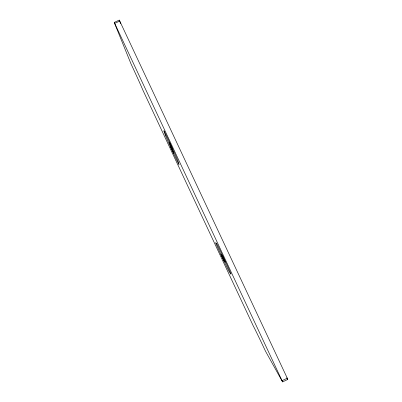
<?xml version="1.0" encoding="UTF-8"?>
<svg xmlns="http://www.w3.org/2000/svg" width="402" height="402" viewBox="0 0 402 402"><rect width="100%" height="100%" fill="white"/><g stroke="black" fill="none" stroke-linecap="round" stroke-linejoin="round"><path stroke-width="0.6" d="M282.571 381.9L282.048 380.689L287.279 378.197L119.304 20.1L114.213 22.427L131.067 64.013A22.296 0.332 65.2 0 1 142.68 89.681L253.386 326.193A22.949 0.347 64.7 0 1 265.441 351.077L282.571 381.9L287.787 379.413L287.279 378.197M114.213 22.427L114.696 23.366L119.801 21.03M286.827 377.82L287.787 379.413M169.644 143.419L172.357 148.891M170.905 147.212L173.518 152.494M221.964 255.154L225.421 262.21M220.949 254.104L224.241 260.838M114.696 23.366L282.048 380.689M169.267 142.283L172.699 149.941M170.559 146.172L173.825 153.458M222.266 255.471L225.08 261.808M221.226 254.396L223.929 260.466M119.304 20.1L120.62 23.602M216.482 243.29L215.708 242.758A16.281 0.296 64.8 0 0 221.934 256.737A16.281 0.296 64.8 0 0 229.482 272.179L230.899 274.074A17.035 0.327 64.8 0 0 224.457 259.531A17.035 0.327 64.8 0 0 216.482 243.29M165.453 135.419L163.936 131.072A16.874 0.317 65.1 0 1 170.152 143.564A16.874 0.317 65.1 0 1 178.066 161.242L178.97 164.287A16.125 0.291 65.1 0 1 172.94 152.092A16.125 0.291 65.1 0 1 165.453 135.419"/></g></svg>
